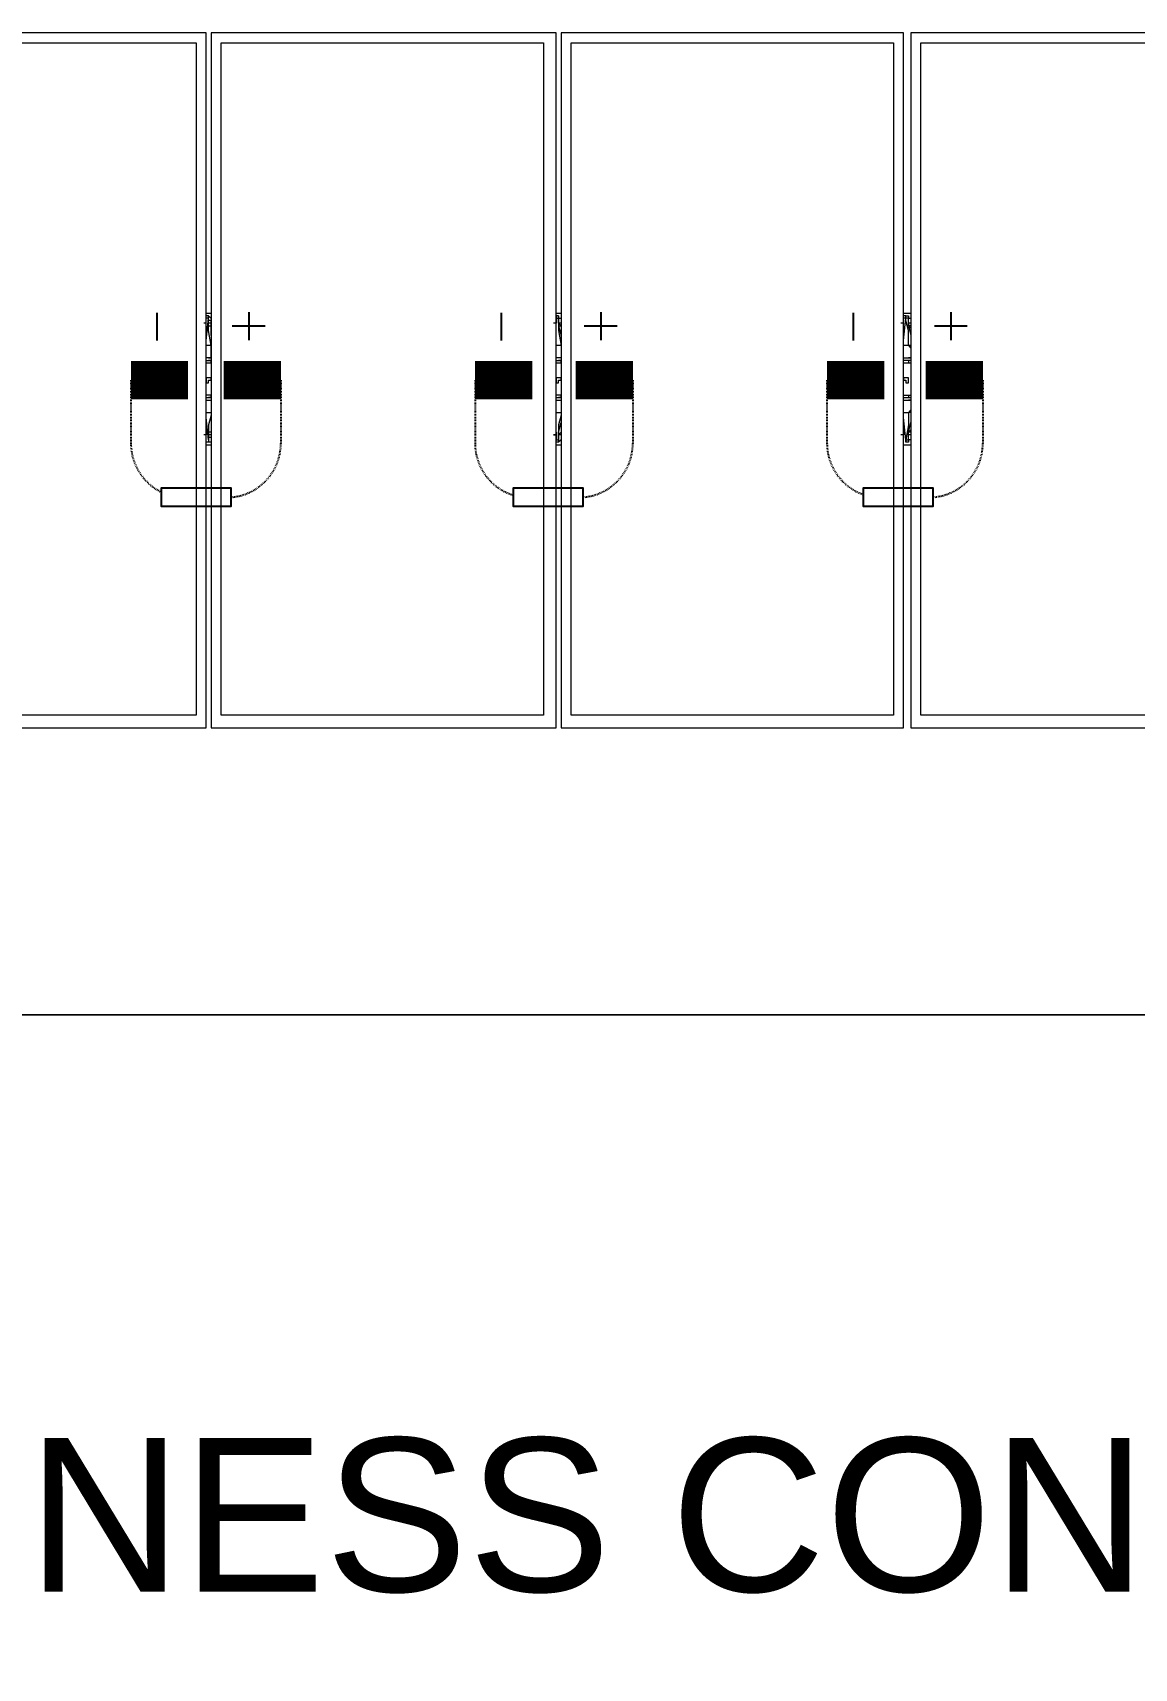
# Model space of a CAD drawing. Header units: feet. Extents: x -9903 to 12307, y -41 to 4121.
# Drawn here: x 10055.7 to 10199.2, y 2201.5 to 2414.5 of the extents above; entities that cross this region are included whole.
import ezdxf
from ezdxf import colors
from ezdxf.entities.mleader import LeaderData, LeaderLine
from ezdxf.lldxf.tags import DXFTag
from ezdxf.math import Vec2, Vec3

# ---------------------------------------------------------------- set-up
doc = ezdxf.new("R2010")
doc.units = ezdxf.units.FT
doc.header["$MEASUREMENT"] = 0
doc.linetypes.add('HIDDEN', pattern=[0.375, 0.25, -0.125])
for name, color, linetype in [('E-HARN-COMP', 8, 'Continuous'), ('E-TRNK-CABL-NEG', 6, 'HIDDEN'), ('E-TRUNK-CABLE-POS', 6, 'HIDDEN'), ('G-ANNO-TEXT', 1, 'Continuous'), ('Polarity-Text', 7, 'Continuous'), ('PV-DC-CABL-UG+', 5, 'DC+')]:
    doc.layers.add(name, color=color, linetype=linetype)
doc.styles.add('NEI-A', font='arial.ttf')
tags = doc.linetypes.add('DC+', pattern='A,0.176989,-0.049113,["DC+",NEI-A,S=0.1,R=0,X=0,Y=-0.05],-0.049113,-0.250887,0.176989', length=0.703091).pattern_tags.tags
tags[6] = DXFTag(74, 10)

# ---------------------------------------------------------------- blocks, each defined once
blk = doc.blocks.new('A$Cc93f9aa1')
at = {"lineweight": 5}
for points in [[(4.1098, 0), (4.3398, 0), (4.3398, 0.4666), (4.1098, 0.4666)], [(4.5748, 0.4666), (4.3448, 0.4666), (4.3448, 0), (4.5748, 0)], [(4.8098, 0.4666), (4.5781, 0.4666), (4.5781, 0), (4.8098, 0)], [(4.8131, 0), (5.0448, 0), (5.0448, 0.4666), (4.8131, 0.4666)], [(4.1165, 0.4583), (4.3332, 0.4583), (4.3332, 0.0067), (4.1165, 0.0067)], [(4.3515, 0.4583), (4.5681, 0.4583), (4.5681, 0.0067), (4.3515, 0.0067)], [(4.5865, 0.4583), (4.8031, 0.4583), (4.8031, 0.0067), (4.5865, 0.0067)], [(4.8198, 0.4583), (5.0365, 0.4583), (5.0365, 0.0067), (4.8198, 0.0067)], [(4.5781, 0.2733), (4.5765, 0.2733), (4.5765, 0.275), (4.5781, 0.275)], [(4.3432, 0.235), (4.3415, 0.235), (4.3415, 0.2317), (4.3448, 0.2317), (4.3448, 0.2333), (4.3432, 0.2333)], [(4.5781, 0.235), (4.5765, 0.235), (4.5765, 0.2333), (4.5748, 0.2333), (4.5748, 0.2317), (4.5765, 0.2317), (4.5781, 0.2317), (4.5781, 0.2333)], [(4.8115, 0.235), (4.8115, 0.2333), (4.8098, 0.2333), (4.8098, 0.2317), (4.8115, 0.2317), (4.8131, 0.2317), (4.8131, 0.2333), (4.8131, 0.235)]]:
    blk.add_lwpolyline(points, close=True, dxfattribs=at)
for points in [[(4.3448, 0.2767), (4.3398, 0.2767)], [(4.3432, 0.27), (4.3432, 0.2733), (4.3432, 0.275), (4.3432, 0.2733), (4.3415, 0.2733), (4.3415, 0.2717), (4.3415, 0.27), (4.3415, 0.2683)], [(4.5781, 0.2767), (4.5748, 0.2767)], [(4.8131, 0.2767), (4.8098, 0.2767)], [(4.8098, 0.2683), (4.8098, 0.27), (4.8098, 0.2717), (4.8115, 0.2717), (4.8115, 0.275), (4.8131, 0.275)], [(4.8115, 0.27), (4.8115, 0.2733), (4.8115, 0.275)], [(4.3398, 0.255), (4.3415, 0.255), (4.3415, 0.2633), (4.3432, 0.2733)], [(4.5765, 0.255), (4.5748, 0.255), (4.5748, 0.2567), (4.5765, 0.2633), (4.5765, 0.2733), (4.5765, 0.27), (4.5748, 0.2683)], [(4.5781, 0.27), (4.5781, 0.2733)], [(4.8115, 0.255), (4.8098, 0.255), (4.8098, 0.2567), (4.8115, 0.2633), (4.8115, 0.2733)], [(4.3448, 0.2467), (4.3415, 0.2467), (4.3398, 0.2467), (4.3398, 0.2533), (4.3415, 0.255)], [(4.5765, 0.2467), (4.5748, 0.2467), (4.5748, 0.255)], [(4.8115, 0.2467), (4.8098, 0.2467), (4.8098, 0.255)], [(4.3398, 0.2467), (4.3415, 0.2467)], [(4.3448, 0.245), (4.3415, 0.245), (4.3398, 0.245)], [(4.3448, 0.2433), (4.3415, 0.2433), (4.3398, 0.2433)], [(4.3415, 0.2433), (4.3415, 0.245)], [(4.5781, 0.2467), (4.5748, 0.2467)], [(4.5781, 0.245), (4.5748, 0.245), (4.5765, 0.245)], [(4.5748, 0.245), (4.5748, 0.2433), (4.5781, 0.2433)], [(4.8131, 0.2467), (4.8098, 0.2467)], [(4.8131, 0.245), (4.8098, 0.245), (4.8115, 0.245)], [(4.8098, 0.245), (4.8098, 0.2433), (4.8131, 0.2433)], [(4.3448, 0.2217), (4.3415, 0.2217), (4.3398, 0.2217)], [(4.3398, 0.22), (4.3415, 0.22), (4.3448, 0.22)], [(4.3415, 0.22), (4.3415, 0.2217)], [(4.5781, 0.2217), (4.5748, 0.2217), (4.5748, 0.22)], [(4.5781, 0.22), (4.5748, 0.22), (4.5765, 0.22)], [(4.8131, 0.2217), (4.8098, 0.2217), (4.8098, 0.22)], [(4.8131, 0.22), (4.8098, 0.22), (4.8115, 0.22)], [(4.3415, 0.21), (4.3398, 0.2117), (4.3398, 0.2183), (4.3415, 0.2183), (4.3398, 0.2183)], [(4.3398, 0.21), (4.3415, 0.21), (4.3415, 0.2), (4.3432, 0.1933), (4.3432, 0.1917), (4.3448, 0.1917)], [(4.3448, 0.2183), (4.3415, 0.2183)], [(4.5781, 0.1917), (4.5765, 0.1917), (4.5765, 0.2), (4.5748, 0.21), (4.5748, 0.2183), (4.5765, 0.2183)], [(4.5748, 0.2183), (4.5781, 0.2183)], [(4.8115, 0.2183), (4.8098, 0.2183), (4.8098, 0.21), (4.8115, 0.2), (4.8115, 0.1917), (4.8131, 0.1917)], [(4.8098, 0.2183), (4.8131, 0.2183)], [(4.3448, 0.1883), (4.3398, 0.1883)], [(4.3415, 0.1967), (4.3415, 0.195), (4.3415, 0.1917), (4.3432, 0.1917), (4.3432, 0.19), (4.3448, 0.19)], [(4.3432, 0.195), (4.3432, 0.1917), (4.3432, 0.19)], [(4.5748, 0.1967), (4.5765, 0.195), (4.5765, 0.19), (4.5781, 0.19), (4.5781, 0.1917), (4.5781, 0.195)], [(4.5781, 0.1883), (4.5748, 0.1883)], [(4.8098, 0.1967), (4.8098, 0.195), (4.8098, 0.1933), (4.8115, 0.1933), (4.8115, 0.19), (4.8131, 0.19)], [(4.8131, 0.1883), (4.8098, 0.1883)], [(4.8115, 0.195), (4.8115, 0.1917), (4.8115, 0.19)]]:
    blk.add_lwpolyline(points, dxfattribs=at)
at = {"color": 8, "lineweight": 5, "true_color": 0x808080}
for points in [[(4.3448, 0.2767), (4.3398, 0.2767)], [(4.3398, 0.2733), (4.3415, 0.2733), (4.3415, 0.275), (4.3432, 0.275)], [(4.5781, 0.2767), (4.5748, 0.2767)], [(4.5748, 0.2733), (4.5765, 0.275)], [(4.8131, 0.2767), (4.8098, 0.2767)], [(4.8098, 0.2733), (4.8098, 0.275), (4.8115, 0.275)], [(4.3398, 0.27), (4.3415, 0.27), (4.3415, 0.2683), (4.3398, 0.2617)], [(4.3398, 0.2683), (4.3415, 0.2683), (4.3398, 0.2667)], [(4.3432, 0.2733), (4.3432, 0.2733)], [(4.3432, 0.2733), (4.3448, 0.2583)], [(4.3448, 0.2683), (4.3448, 0.27), (4.3465, 0.27)], [(4.5748, 0.27), (4.5765, 0.27), (4.5765, 0.2683), (4.5748, 0.2617)], [(4.5748, 0.2667), (4.5748, 0.2683)], [(4.5781, 0.2733), (4.5781, 0.2733)], [(4.5781, 0.2733), (4.5781, 0.2583)], [(4.5781, 0.2683), (4.5781, 0.27)], [(4.8098, 0.2617), (4.8098, 0.27), (4.8115, 0.27)], [(4.8098, 0.2667), (4.8098, 0.2683), (4.8115, 0.2683)], [(4.8115, 0.2733), (4.8115, 0.2733)], [(4.8115, 0.2733), (4.8131, 0.2583)], [(4.8131, 0.2717), (4.8131, 0.2717)], [(4.8131, 0.2683), (4.8131, 0.27), (4.8148, 0.27)], [(4.3448, 0.255), (4.3415, 0.255)], [(4.5781, 0.255), (4.5748, 0.255)], [(4.8131, 0.255), (4.8098, 0.255)], [(4.3415, 0.21), (4.3448, 0.21)], [(4.5748, 0.21), (4.5781, 0.21)], [(4.8098, 0.21), (4.8131, 0.21)], [(4.3398, 0.195), (4.3415, 0.195), (4.3415, 0.1967), (4.3398, 0.2033)], [(4.3398, 0.1967), (4.3415, 0.1967), (4.3398, 0.1983)], [(4.3448, 0.2067), (4.3432, 0.1917)], [(4.5748, 0.195), (4.5765, 0.195), (4.5765, 0.1967), (4.5748, 0.2033)], [(4.5765, 0.1967), (4.5748, 0.1967), (4.5748, 0.1983)], [(4.5781, 0.2067), (4.5781, 0.1917)], [(4.8098, 0.2033), (4.8098, 0.195), (4.8115, 0.195)], [(4.8115, 0.1967), (4.8098, 0.1967), (4.8098, 0.1983)], [(4.8131, 0.2067), (4.8115, 0.1917)], [(4.3432, 0.19), (4.3415, 0.19), (4.3415, 0.1917), (4.3398, 0.1917)], [(4.3448, 0.1883), (4.3398, 0.1883)], [(4.3432, 0.1917), (4.3432, 0.1917)], [(4.3448, 0.1967), (4.3448, 0.195), (4.3465, 0.195)], [(4.5765, 0.19), (4.5765, 0.1917), (4.5748, 0.1917)], [(4.5781, 0.1883), (4.5748, 0.1883)], [(4.5781, 0.1967), (4.5781, 0.195), (4.5798, 0.195)], [(4.5781, 0.1917), (4.5781, 0.1917)], [(4.8115, 0.19), (4.8098, 0.1917)], [(4.8131, 0.1883), (4.8098, 0.1883)], [(4.8115, 0.1917), (4.8115, 0.1917)], [(4.8131, 0.1967), (4.8131, 0.195), (4.8148, 0.195)]]:
    blk.add_lwpolyline(points, dxfattribs=at)
blk.add_lwpolyline([(4.5798, 0.27), (4.5781, 0.27)], close=True, dxfattribs=at)

msp = doc.modelspace()

# ---------------------------------------------------------------- linework, layer by layer
at = {"layer": 'E-HARN-COMP', "const_width": 5}
for points in [[(10068.45, 2369.27), (10075.9, 2369.27)], [(10080.55, 2369.27), (10088, 2369.27)], [(10113.3, 2369.27), (10120.76, 2369.27)], [(10126.41, 2369.27), (10133.87, 2369.27)], [(10159.17, 2369.27), (10166.63, 2369.27)], [(10172.03, 2369.27), (10179.49, 2369.27)]]:
    msp.add_lwpolyline(points, dxfattribs=at)
at = {"layer": 'E-HARN-COMP'}
for points in [[(10076.96, 2355.19), (10072.4, 2355.19), (10072.4, 2352.86), (10076.96, 2352.86)], [(10076.96, 2352.86), (10081.53, 2352.86), (10081.53, 2355.19), (10076.96, 2355.19)], [(10122.83, 2355.19), (10118.27, 2355.19), (10118.27, 2352.86), (10122.83, 2352.86)], [(10122.83, 2352.86), (10127.4, 2352.86), (10127.4, 2355.19), (10122.83, 2355.19)], [(10168.45, 2355.19), (10163.89, 2355.19), (10163.89, 2352.86), (10168.45, 2352.86)], [(10168.45, 2352.86), (10173.01, 2352.86), (10173.01, 2355.19), (10168.45, 2355.19)]]:
    msp.add_lwpolyline(points, dxfattribs=at)
at = {"layer": 'E-TRNK-CABL-NEG', "ltscale": 0.1}
for points in [[(10068.45, 2369.27), (10068.45, 2361.04, 0.286977), (10072.4, 2354.72, 0.286977)], [(10113.3, 2369.27), (10113.3, 2361.04, 0.329497), (10118.27, 2354.32, 0.329497)], [(10159.17, 2369.27), (10159.17, 2361.04, 0.319123), (10163.89, 2354.4, 0.319123)]]:
    msp.add_lwpolyline(points, format="xyb", dxfattribs=at)
at = {"layer": 'E-TRUNK-CABLE-POS', "ltscale": 0.1}
for points in [[(10088, 2369.27), (10088, 2361.04, -0.391396), (10081.53, 2354.03, -0.391396)], [(10133.87, 2369.27), (10133.87, 2361.04, -0.391396), (10127.4, 2354.03, -0.391396)], [(10179.49, 2369.27), (10179.49, 2361.04, -0.391396), (10173.01, 2354.03, -0.391396)]]:
    msp.add_lwpolyline(points, format="xyb", dxfattribs=at)
at = {"layer": 'Polarity-Text'}
for p, q in [((10083.81, 2378.13), (10083.81, 2374.51)), ((10129.68, 2378.13), (10129.68, 2374.51)), ((10175.29, 2378.13), (10175.29, 2374.51)), ((10071.85, 2378.05), (10071.85, 2374.43)), ((10085.94, 2376.32), (10081.67, 2376.32)), ((10116.7, 2378.05), (10116.7, 2374.43)), ((10131.81, 2376.32), (10127.54, 2376.32)), ((10162.57, 2378.05), (10162.57, 2374.43)), ((10177.43, 2376.32), (10173.16, 2376.32))]:
    msp.add_line(p, q, dxfattribs=at)
at = {"layer": 'PV-DC-CABL-UG+', "ltscale": 0.6}
msp.add_lwpolyline([(10986.14, 2286.5), (9135.5, 2286.64)], dxfattribs=at)

# ---------------------------------------------------------------- block references
at = {"xscale": 194.04614304, "yscale": 194.04614304, "zscale": 194.04614304, "rotation": 180}
msp.add_blockref('A$Cc93f9aa1', (11012.23, 2414.55), dxfattribs=at)

# ---------------------------------------------------------------- next in the draw order: leaders
at = {"layer": 'G-ANNO-TEXT'}
ml = msp.add_multileader_mtext('Standard', dxfattribs=at)
ml.set_content('(TYP.) BLA HARNESS CONNECTORS', color=256, style='NEI-A')
ml.set_leader_properties()
ml.build(insert=Vec2(0, 0))
ml.multileader.update_dxf_attribs({"dogleg_length": 0.36, "arrow_head_size": 22.51})
ctx = ml.context
ctx.base_point, ctx.char_height, ctx.arrow_head_size, ctx.landing_gap_size, ctx.plane_origin = Vec3(9823.88, 2218.52), 20, 22.51, 23.05, Vec3(16147.63, -3591.89)
notes = []
notes.append((ctx, [(0, (1, 1, 0), (9777.78, 2218.52), (1, 0), 46.1, [(0, [(9738.63, 2309.47), (9763.6, 2299.85)], 0, [])])]))
ctx.mtext.insert, ctx.mtext.width, ctx.mtext.flow_direction = Vec3(9846.93, 2231.46), 489.3132, 5
ctx.mtext.has_bg_fill, ctx.mtext.bg_color, ctx.mtext.bg_scale_factor, ctx.mtext.bg_transparency, ctx.mtext.use_window_bg_color = 1, -1073741824, 1.5, 0, 1
for ctx, leaders in notes:
    for number, flags, end, landing, length, lines in leaders:
        leader = LeaderData()
        leader.index, (leader.has_last_leader_line, leader.has_dogleg_vector, leader.attachment_direction) = number, flags
        leader.last_leader_point, leader.dogleg_vector, leader.dogleg_length = Vec3(end), Vec3(landing), length
        for number, points, colour, breaks in lines:
            line = LeaderLine()
            line.index, line.vertices, line.color, line.breaks = number, Vec3.list(points), colors.encode_raw_color(colour), breaks
            leader.lines.append(line)
        ctx.leaders.append(leader)

doc.saveas('drawing.dxf')
